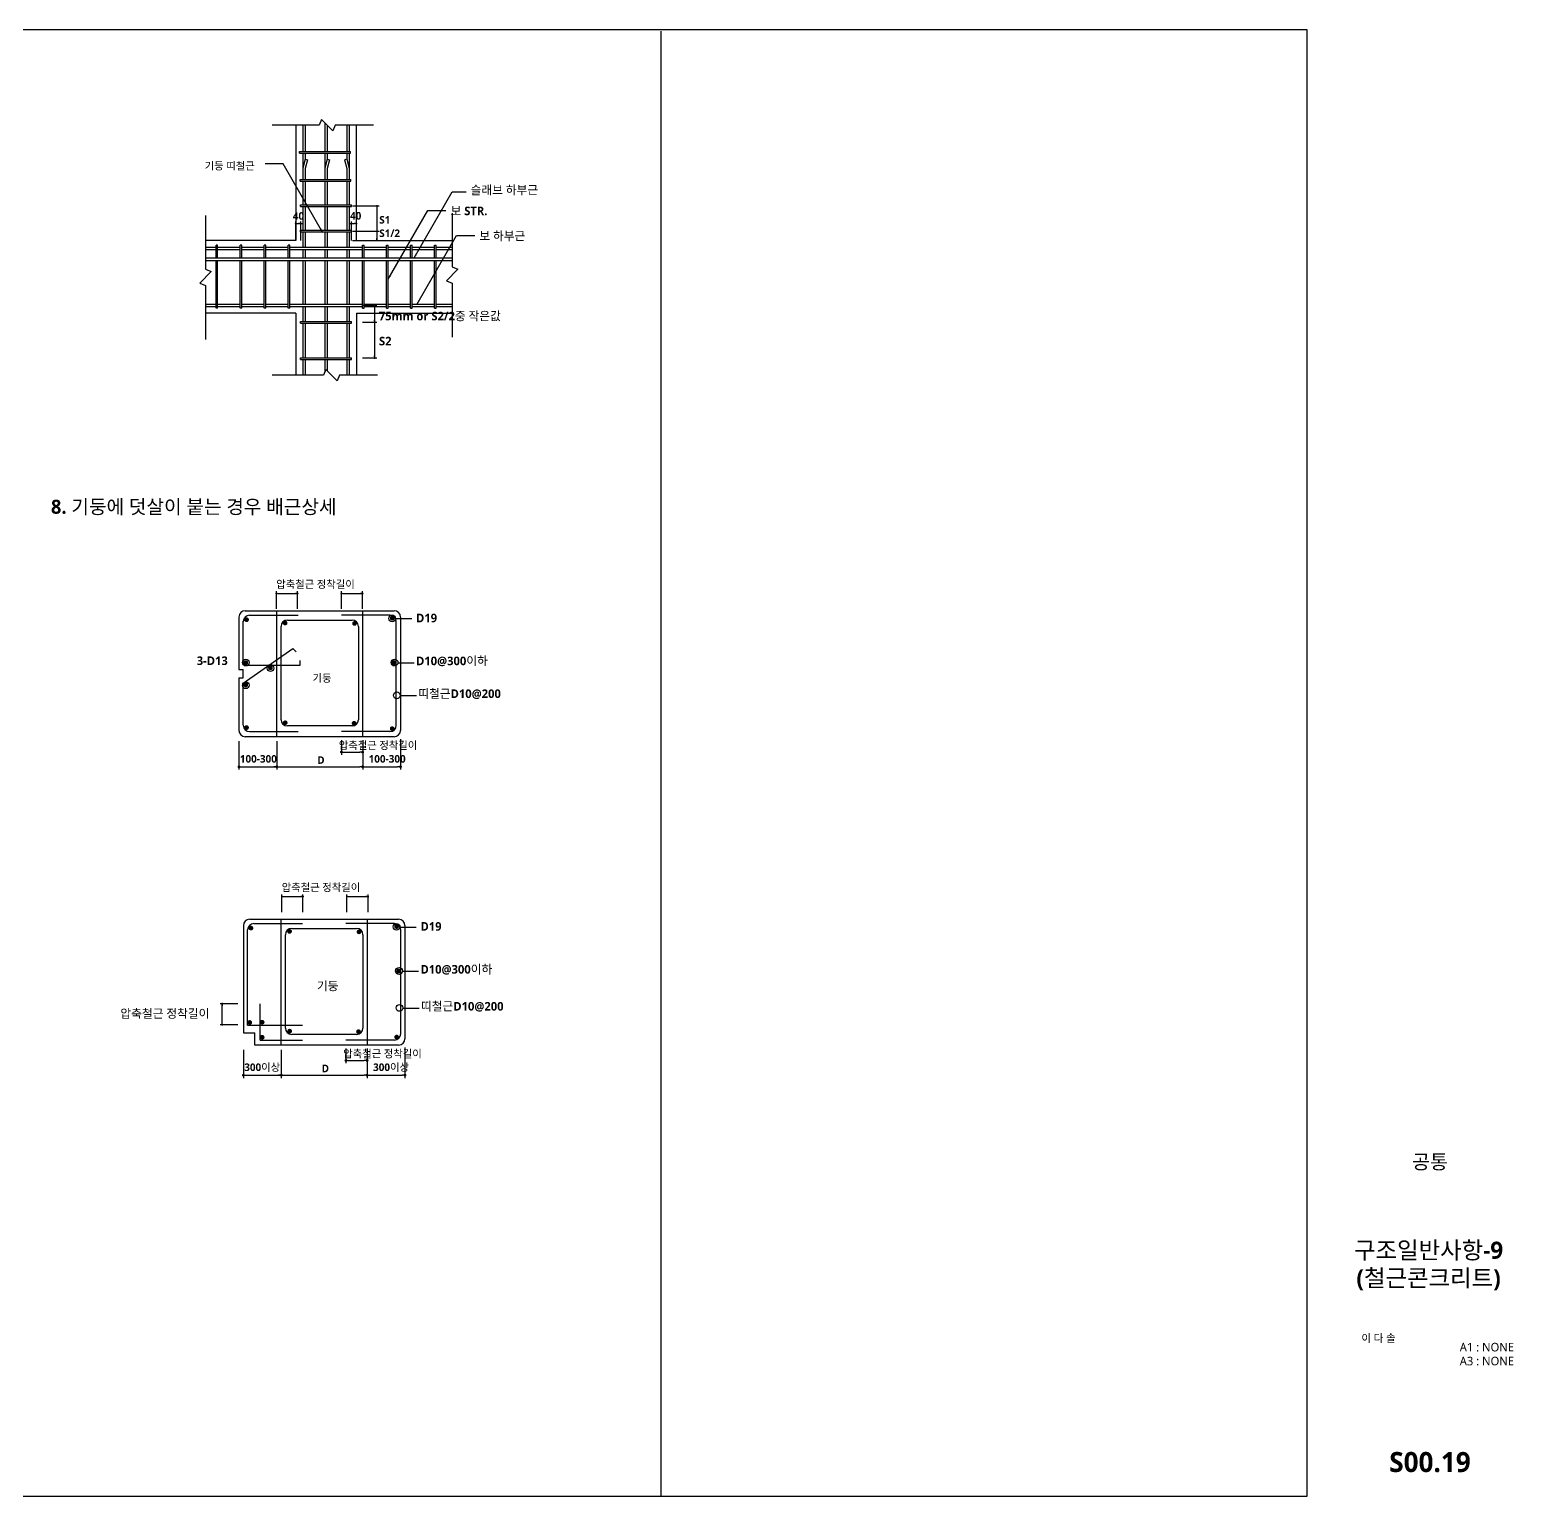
# Model space of a CAD drawing. Header units: millimetres. Extents: x 4573 to 501064, y -176100 to -4304.
# Drawn here: x 196873 to 248764, y -116700 to -65400 of the extents above; entities that cross this region are included whole.
import ezdxf
from ezdxf.enums import TextEntityAlignment as Align

# ---------------------------------------------------------------- set-up
doc = ezdxf.new("R2010")
doc.units = ezdxf.units.MM
doc.header["$LTSCALE"] = 800
doc.layers.get('Defpoints').update_dxf_attribs({"color": 147})
for name, color, linetype in [('BAR', 40, 'Continuous'), ('DIM', 7, 'Continuous'), ('ELE4', 4, 'Continuous'), ('MIDDLE', 6, 'Continuous'), ('RXLEADER', 7, 'Continuous'), ('SHT', 5, 'Continuous'), ('SYM', 7, 'Continuous'), ('TEXT', 3, 'Continuous'), ('TEXT5', 7, 'Continuous'), ('TITLE', 7, 'Continuous'), ('W1', 2, 'Continuous')]:
    doc.layers.add(name, color=color, linetype=linetype)
doc.styles.get("Standard").update_dxf_attribs({"font": 'malgun.ttf'})
doc.styles.add('맑은고딕', font='malgun.ttf')
doc.styles.add('맑은고딕B', font='malgunbd.ttf')
doc.styles.add('스타일1', font='malgun.ttf')
doc.dimstyles.new('AA', dxfattribs={"dimscale": 0, "dimtxt": 360, "dimasz": 200, "dimexe": 100, "dimexo": 3, "dimgap": 100, "dimtad": 1, "dimdec": 0, "dimzin": 0, "dimdsep": 46, "dimtxsty": 'Standard', "dimcen": 3, "dimadec": 0, "dimazin": 0, "dimtfac": 1, "dimtdec": 0, "dimtix": 1, "dimtmove": 0, "dimatfit": 0, "dimfxl": 1, "dimtolj": 1, "dimtzin": 0, "dimarcsym": 0})

# ---------------------------------------------------------------- blocks, each defined once
blk = doc.blocks.new('_Dot')
at = {"color": 0, "linetype": 'ByBlock', "lineweight": -2}
blk.add_line((-0.5, 0), (-1, 0), dxfattribs=at)
at = {"color": 0, "linetype": 'ByBlock', "const_width": 0.5}
blk.add_lwpolyline([(-0.25, 0, 1), (0.25, 0, 1)], format="xyb", close=True, dxfattribs=at)
blk = doc.blocks.new('*D275')
at = {"layer": 'Defpoints', "color": 0, "transparency": 16777216}
for p in [(208675, -100919), (209999, -100698), (209999, -101970)]:
    blk.add_point(p, dxfattribs=at)
at = {"layer": 'TEXT5', "color": 0, "lineweight": -2, "transparency": 16777216}
for p, q in [((209999, -100998), (209999, -102070)), ((208675, -101219), (208675, -102070)), ((208775, -101970), (209899, -101970))]:
    blk.add_line(p, q, dxfattribs=at)
at = {"layer": 'TEXT5', "color": 0, "lineweight": -2, "transparency": 16777216, "xscale": 100, "yscale": 100, "zscale": 100, "rotation": 180}
blk.add_blockref('_Dot', (208675, -101970), dxfattribs=at)
at = {"layer": 'TEXT5', "color": 0, "lineweight": -2, "transparency": 16777216, "xscale": 100, "yscale": 100, "zscale": 100}
blk.add_blockref('_Dot', (209999, -101970), dxfattribs=at)
blk = doc.blocks.new('*D276')
at = {"layer": 'Defpoints', "color": 0, "transparency": 16777216}
for p in [(207934, -100740), (208675, -100740), (208675, -101454)]:
    blk.add_point(p, dxfattribs=at)
at = {"layer": 'TEXT5', "color": 0, "lineweight": -2, "transparency": 16777216}
for p, q in [((207934, -101040), (207934, -101554)), ((208675, -101040), (208675, -101554)), ((208034, -101454), (208575, -101454))]:
    blk.add_line(p, q, dxfattribs=at)
at = {"layer": 'TEXT5', "color": 0, "lineweight": -2, "transparency": 16777216, "xscale": 100, "yscale": 100, "zscale": 100, "rotation": 180}
blk.add_blockref('_Dot', (207934, -101454), dxfattribs=at)
at = {"layer": 'TEXT5', "color": 0, "lineweight": -2, "transparency": 16777216, "xscale": 100, "yscale": 100, "zscale": 100}
blk.add_blockref('_Dot', (208675, -101454), dxfattribs=at)
blk = doc.blocks.new('*D277')
at = {"layer": 'Defpoints', "color": 0, "transparency": 16777216}
for p in [(204350, -100778), (205673, -100778), (205673, -101970)]:
    blk.add_point(p, dxfattribs=at)
at = {"layer": 'TEXT5', "color": 0, "lineweight": -2, "transparency": 16777216}
for p, q in [((204350, -101078), (204350, -102070)), ((205673, -101078), (205673, -102070)), ((204450, -101970), (205573, -101970))]:
    blk.add_line(p, q, dxfattribs=at)
at = {"layer": 'TEXT5', "color": 0, "lineweight": -2, "transparency": 16777216, "xscale": 100, "yscale": 100, "zscale": 100, "rotation": 180}
blk.add_blockref('_Dot', (204350, -101970), dxfattribs=at)
at = {"layer": 'TEXT5', "color": 0, "lineweight": -2, "transparency": 16777216, "xscale": 100, "yscale": 100, "zscale": 100}
blk.add_blockref('_Dot', (205673, -101970), dxfattribs=at)
blk = doc.blocks.new('*D278')
at = {"layer": 'Defpoints', "color": 0, "transparency": 16777216}
for p in [(204350, -100778), (208675, -100919), (208675, -101970)]:
    blk.add_point(p, dxfattribs=at)
at = {"layer": 'TEXT5', "color": 0, "lineweight": -2, "transparency": 16777216}
for p, q in [((204350, -101078), (204350, -102070)), ((208675, -101219), (208675, -102070)), ((204450, -101970), (208575, -101970))]:
    blk.add_line(p, q, dxfattribs=at)
at = {"layer": 'TEXT5', "color": 0, "lineweight": -2, "transparency": 16777216, "xscale": 100, "yscale": 100, "zscale": 100, "rotation": 180}
blk.add_blockref('_Dot', (204350, -101970), dxfattribs=at)
at = {"layer": 'TEXT5', "color": 0, "lineweight": -2, "transparency": 16777216, "xscale": 100, "yscale": 100, "zscale": 100}
blk.add_blockref('_Dot', (208675, -101970), dxfattribs=at)
blk = doc.blocks.new('*D271')
at = {"layer": 'Defpoints', "color": 0, "transparency": 16777216}
for p in [(204194, -89990), (208520, -90132), (208520, -91183)]:
    blk.add_point(p, dxfattribs=at)
at = {"layer": 'TEXT5', "color": 0, "lineweight": -2, "transparency": 16777216}
for p, q in [((204194, -90290), (204194, -91283)), ((208520, -90432), (208520, -91283)), ((204294, -91183), (208420, -91183))]:
    blk.add_line(p, q, dxfattribs=at)
at = {"layer": 'TEXT5', "color": 0, "lineweight": -2, "transparency": 16777216, "xscale": 100, "yscale": 100, "zscale": 100, "rotation": 180}
blk.add_blockref('_Dot', (204194, -91183), dxfattribs=at)
at = {"layer": 'TEXT5', "color": 0, "lineweight": -2, "transparency": 16777216, "xscale": 100, "yscale": 100, "zscale": 100}
blk.add_blockref('_Dot', (208520, -91183), dxfattribs=at)
blk = doc.blocks.new('*D272')
at = {"layer": 'Defpoints', "color": 0, "transparency": 16777216}
for p in [(204194, -89990), (205518, -89990), (205518, -91183)]:
    blk.add_point(p, dxfattribs=at)
at = {"layer": 'TEXT5', "color": 0, "lineweight": -2, "transparency": 16777216}
for p, q in [((204194, -90290), (204194, -91283)), ((205518, -90290), (205518, -91283)), ((204294, -91183), (205418, -91183))]:
    blk.add_line(p, q, dxfattribs=at)
at = {"layer": 'TEXT5', "color": 0, "lineweight": -2, "transparency": 16777216, "xscale": 100, "yscale": 100, "zscale": 100, "rotation": 180}
blk.add_blockref('_Dot', (204194, -91183), dxfattribs=at)
at = {"layer": 'TEXT5', "color": 0, "lineweight": -2, "transparency": 16777216, "xscale": 100, "yscale": 100, "zscale": 100}
blk.add_blockref('_Dot', (205518, -91183), dxfattribs=at)
blk = doc.blocks.new('*D273')
at = {"layer": 'Defpoints', "color": 0, "transparency": 16777216}
for p in [(208520, -90132), (209843, -89911), (209843, -91183)]:
    blk.add_point(p, dxfattribs=at)
at = {"layer": 'TEXT5', "color": 0, "lineweight": -2, "transparency": 16777216}
for p, q in [((209843, -90211), (209843, -91283)), ((208520, -90432), (208520, -91283)), ((208620, -91183), (209743, -91183))]:
    blk.add_line(p, q, dxfattribs=at)
at = {"layer": 'TEXT5', "color": 0, "lineweight": -2, "transparency": 16777216, "xscale": 100, "yscale": 100, "zscale": 100, "rotation": 180}
blk.add_blockref('_Dot', (208520, -91183), dxfattribs=at)
at = {"layer": 'TEXT5', "color": 0, "lineweight": -2, "transparency": 16777216, "xscale": 100, "yscale": 100, "zscale": 100}
blk.add_blockref('_Dot', (209843, -91183), dxfattribs=at)
blk = doc.blocks.new('*D274')
at = {"layer": 'Defpoints', "color": 0, "transparency": 16777216}
for p in [(207779, -89953), (208520, -89953), (208520, -90667)]:
    blk.add_point(p, dxfattribs=at)
at = {"layer": 'TEXT5', "color": 0, "lineweight": -2, "transparency": 16777216}
for p, q in [((207779, -90253), (207779, -90767)), ((208520, -90253), (208520, -90767)), ((207879, -90667), (208420, -90667))]:
    blk.add_line(p, q, dxfattribs=at)
at = {"layer": 'TEXT5', "color": 0, "lineweight": -2, "transparency": 16777216, "xscale": 100, "yscale": 100, "zscale": 100, "rotation": 180}
blk.add_blockref('_Dot', (207779, -90667), dxfattribs=at)
at = {"layer": 'TEXT5', "color": 0, "lineweight": -2, "transparency": 16777216, "xscale": 100, "yscale": 100, "zscale": 100}
blk.add_blockref('_Dot', (208520, -90667), dxfattribs=at)
blk = doc.blocks.new('TITLE')
at = {"layer": 'TITLE', "style": '스타일1'}
for tag, height, p in [('동명칭', 6, (776.77, -457.26)), ('SCALE-A1', 3, (797.5, -522)), ('SCALE-A3', 3, (797.5, -527)), ('DATA', 3, (797.5, -540))]:
    blk.add_attdef(tag, text='', height=height, dxfattribs=at).set_placement(p, align=Align.MIDDLE)
for tag, height, p in [('TITLE1', 6, (776.5, -479.4)), ('TITLE4', 6, (776.5, -484.39)), ('TITLE2', 6, (776.5, -489)), ('TITLE5', 6, (776.5, -493.99)), ('TITLE3', 6, (776.5, -498.7)), ('NAME-1', 3, (760.16, -517.5)), ('NAME-2', 3, (760.16, -526.5)), ('A0.00', 7, (776.5, -561))]:
    blk.add_attdef(tag, text='', height=height, dxfattribs=at).set_placement(p, align=Align.MIDDLE_CENTER)

msp = doc.modelspace()

# ---------------------------------------------------------------- linework, layer by layer
at = {"color": 0, "linetype": 'ByBlock'}
msp.add_line((206242.1, -72183.3), (206408.5, -72183.3), dxfattribs=at)
at = {"color": 4, "const_width": 82.4}
for points in [[(204417.1, -86037.5, 1), (204500.1, -86037.5, 1)], [(205765.8, -86154.1, 1), (205848.8, -86154.1, 1)], [(208194.8, -86167.7, 1), (208277.8, -86167.7, 1)], [(209594.3, -85985.6, -1), (209511.3, -85985.6, -1)], [(204391.2, -87541, 1), (204474.2, -87541, 1)], [(205252.4, -87720.5, -1), (205335.4, -87720.5, -1)], [(209575, -87541, 1), (209658, -87541, 1)], [(204391.2, -88319.6, -1), (204474.2, -88319.6, -1)], [(204417.1, -89810.2, -1), (204500.1, -89810.2, -1)], [(205769, -89643.5, 1), (205852, -89643.5, 1)], [(208178.2, -89661.6, 1), (208261.2, -89661.6, 1)], [(209594.3, -89849.1, 1), (209511.3, -89849.1, 1)], [(204572.5, -96824.5, 1), (204655.5, -96824.5, 1)], [(205921.2, -96941.2, 1), (206004.2, -96941.2, 1)], [(208350.2, -96954.7, 1), (208433.2, -96954.7, 1)], [(209749.6, -96772.7, -1), (209666.7, -96772.7, -1)], [(209730.4, -98328.1, 1), (209813.4, -98328.1, 1)], [(204530.1, -100126, 1), (204613.1, -100126, 1)], [(204963.2, -100116.7, 1), (205046.2, -100116.7, 1)], [(204963.2, -100642.8, 1), (205046.2, -100642.8, 1)], [(205924.4, -100430.5, 1), (206007.4, -100430.5, 1)], [(208333.5, -100448.7, 1), (208416.5, -100448.7, 1)], [(209749.6, -100636.1, 1), (209666.7, -100636.1, 1)]]:
    msp.add_lwpolyline(points, format="xyb", close=True, dxfattribs=at)
at = {"layer": 'BAR'}
for p, q in [((206427.2, -68744.2), (206427.2, -69663.5)), ((206511.9, -68744.2), (206511.9, -69663.5)), ((207198, -68666.5), (207198, -69663.5)), ((207282.7, -68751.2), (207282.7, -69663.5)), ((207968.8, -68744.2), (207968.8, -69663.5)), ((208053.5, -68744.2), (208053.5, -69663.5)), ((206309.9, -69720), (206309.9, -69663.5)), ((206310, -69663.5), (208088.8, -69663.5)), ((206310, -69720), (208088.8, -69720)), ((206427.2, -69720), (206427.2, -70645.1)), ((206511.7, -69934.2), (206427.2, -70249.8)), ((206511.9, -69720), (206511.9, -69934.2)), ((206593.5, -69956.1), (206511.9, -70260.9)), ((207198, -69720), (207198, -70645.1)), ((207282.5, -69934.2), (207198, -70249.8)), ((207282.7, -69720), (207282.7, -69934.2)), ((207364.4, -69956.1), (207282.7, -70260.9)), ((207887.1, -69956.1), (207968.8, -70260.9)), ((207968.8, -69720), (207968.8, -69934.2)), ((207968.9, -69934.2), (208053.5, -70249.8)), ((208053.5, -69720), (208053.5, -70645.1)), ((208088.9, -69720), (208088.9, -69663.5)), ((206511.9, -70260.9), (206511.9, -70645.1)), ((207282.7, -70260.9), (207282.7, -70645.1)), ((207968.8, -70260.9), (207968.8, -70645.1)), ((206330.3, -70701.5), (206330.3, -70645.1)), ((206330.4, -70645.1), (208109.3, -70645.1)), ((206330.4, -70701.5), (208109.3, -70701.5)), ((206427.2, -70701.5), (206427.2, -71523.6)), ((206511.9, -70701.5), (206511.9, -71523.6)), ((207198, -70701.5), (207198, -71523.6)), ((207282.7, -70701.5), (207282.7, -71523.6)), ((207968.8, -70701.5), (207968.8, -71523.6)), ((208053.5, -70701.5), (208053.5, -71523.6)), ((208109.4, -70701.5), (208109.4, -70645.1)), ((206350.8, -71580.1), (206350.8, -71523.6)), ((206350.9, -71523.6), (208129.7, -71523.6)), ((206350.9, -71580.1), (208129.7, -71580.1)), ((206427.2, -71580.1), (206427.2, -72412.3)), ((206511.9, -71580.1), (206511.9, -72412.3)), ((207198, -71580.1), (207198, -72412.3)), ((207282.7, -71580.1), (207282.7, -72412.3)), ((207968.8, -71580.1), (207968.8, -72412.3)), ((208053.5, -71580.1), (208053.5, -72412.3)), ((208129.8, -71580.1), (208129.8, -71523.6)), ((206350.9, -72468.8), (206350.9, -72412.3)), ((206351, -72412.3), (208129.7, -72412.3)), ((206351, -72468.8), (208129.7, -72468.8)), ((206427.2, -72468.8), (206427.2, -73005.1)), ((206511.9, -72468.8), (206511.9, -73005.1)), ((207198, -72468.8), (207198, -73005.1)), ((207282.7, -72468.8), (207282.7, -73005.1)), ((207968.8, -72468.8), (207968.8, -73005.1)), ((208053.5, -72468.8), (208053.5, -73005.1)), ((208129.8, -72468.8), (208129.8, -72412.3)), ((203018.7, -73005.1), (203390.5, -73005.1)), ((203018.7, -73089.8), (203390.5, -73089.8)), ((203447.7, -72941.6), (203390.5, -72941.6)), ((203390.5, -73384.3), (203390.5, -72941.6)), ((203447.7, -73384.3), (203447.7, -72941.6)), ((203447.7, -73005.1), (204231.2, -73005.1)), ((203447.7, -73089.8), (204231.2, -73089.8)), ((204288.4, -72941.6), (204231.2, -72941.6)), ((204231.2, -73384.3), (204231.2, -72941.6)), ((204288.4, -73384.3), (204288.4, -72941.6)), ((204288.4, -73005.1), (205072, -73005.1)), ((204288.4, -73089.8), (205072, -73089.8)), ((205129.1, -72941.6), (205072, -72941.6)), ((205072, -73384.3), (205072, -72941.6)), ((205129.1, -73384.3), (205129.1, -72941.6)), ((205129.1, -73005.1), (205912.7, -73005.1)), ((205129.1, -73089.8), (205912.7, -73089.8)), ((205969.8, -72941.6), (205912.7, -72941.6)), ((205912.7, -73384.3), (205912.7, -72941.6)), ((205969.8, -73384.3), (205969.8, -72941.6)), ((205969.8, -73005.1), (208510.9, -73005.1)), ((205969.8, -73089.8), (208510.9, -73089.8)), ((206427.2, -73089.8), (206427.2, -73384.3)), ((206511.9, -73089.8), (206511.9, -73384.3)), ((207198, -73089.8), (207198, -73384.3)), ((207282.7, -73089.8), (207282.7, -73384.3)), ((207968.8, -73089.8), (207968.8, -73384.3)), ((208053.5, -73089.8), (208053.5, -73384.3)), ((208510.9, -72941.6), (208568.1, -72941.6)), ((208510.9, -73384.3), (208510.9, -72941.6)), ((208568.1, -73384.3), (208568.1, -72941.6)), ((208568.1, -73005.1), (209351.6, -73005.1)), ((208568.1, -73089.8), (209351.6, -73089.8)), ((209351.6, -72941.6), (209408.8, -72941.6)), ((209351.6, -73384.3), (209351.6, -72941.6)), ((209408.8, -73384.3), (209408.8, -72941.6)), ((209408.8, -73005.1), (210192.3, -73005.1)), ((209408.8, -73089.8), (210192.3, -73089.8)), ((210192.3, -72941.6), (210249.5, -72941.6)), ((210192.3, -73384.3), (210192.3, -72941.6)), ((210249.5, -73384.3), (210249.5, -72941.6)), ((210249.5, -73005.1), (211033, -73005.1)), ((210249.5, -73089.8), (211033, -73089.8)), ((211033, -72941.6), (211090.2, -72941.6)), ((211033, -73384.3), (211033, -72941.6)), ((211090.2, -73384.3), (211090.2, -72941.6)), ((211090.2, -73005.1), (211646.1, -73005.1)), ((211090.2, -73089.8), (211646.1, -73089.8)), ((203018.7, -73384.3), (211646.1, -73384.3)), ((203018.7, -73469), (211646.1, -73469)), ((203390.5, -75144), (203390.5, -73469)), ((203447.7, -75144), (203447.7, -73469)), ((204231.2, -75144), (204231.2, -73469)), ((204288.4, -75144), (204288.4, -73469)), ((205072, -75144), (205072, -73469)), ((205129.1, -75144), (205129.1, -73469)), ((205912.7, -75144), (205912.7, -73469)), ((205969.8, -75144), (205969.8, -73469)), ((206427.2, -73469), (206427.2, -74995.7)), ((206511.9, -73469), (206511.9, -74995.7)), ((207198, -73469), (207198, -74995.7)), ((207282.7, -73469), (207282.7, -74995.7)), ((207968.8, -73469), (207968.8, -74995.7)), ((208053.5, -73469), (208053.5, -74995.7)), ((208510.9, -75144), (208510.9, -73469)), ((208568.1, -75144), (208568.1, -73469)), ((209351.6, -75144), (209351.6, -73469)), ((209408.8, -75144), (209408.8, -73469)), ((210192.3, -75144), (210192.3, -73469)), ((210249.5, -75144), (210249.5, -73469)), ((211033, -75144), (211033, -73469)), ((211090.2, -75144), (211090.2, -73469)), ((203018.7, -74995.7), (203390.5, -74995.7)), ((203018.7, -75080.4), (203390.5, -75080.4)), ((203447.7, -75144), (203390.5, -75144)), ((203447.7, -74995.7), (204231.2, -74995.7)), ((203447.7, -75080.4), (204231.2, -75080.4)), ((204288.4, -75144), (204231.2, -75144)), ((204288.4, -74995.7), (205072, -74995.7)), ((204288.4, -75080.4), (205072, -75080.4)), ((205129.1, -75144), (205072, -75144)), ((205129.1, -74995.7), (205912.7, -74995.7)), ((205129.1, -75080.4), (205912.7, -75080.4)), ((205969.8, -75144), (205912.7, -75144)), ((205969.8, -74995.7), (208510.9, -74995.7)), ((205969.8, -75080.4), (208510.9, -75080.4)), ((206427.2, -75080.4), (206427.2, -75604.7)), ((206511.9, -75080.4), (206511.9, -75604.7)), ((207198, -75080.4), (207198, -75604.7)), ((207282.7, -75080.4), (207282.7, -75604.7)), ((207968.8, -75080.4), (207968.8, -75604.7)), ((208053.5, -75080.4), (208053.5, -75604.7)), ((208510.9, -75144), (208568.1, -75144)), ((208568.1, -74995.7), (209351.6, -74995.7)), ((208568.1, -75080.4), (209351.6, -75080.4)), ((209351.6, -75144), (209408.8, -75144)), ((209408.8, -74995.7), (210192.3, -74995.7)), ((209408.8, -75080.4), (210192.3, -75080.4)), ((210192.3, -75144), (210249.5, -75144)), ((210249.5, -74995.7), (211033, -74995.7)), ((210249.5, -75080.4), (211033, -75080.4)), ((211033, -75144), (211090.2, -75144)), ((211090.2, -74995.7), (211646.1, -74995.7)), ((211090.2, -75080.4), (211646.1, -75080.4)), ((206350.9, -75661.2), (206350.9, -75604.7)), ((206351, -75604.7), (208129.7, -75604.7)), ((206351, -75661.2), (208129.7, -75661.2)), ((206427.2, -75680), (206427.2, -76875.3)), ((206511.9, -75661.2), (206511.9, -76875.3)), ((207198, -75661.2), (207198, -75865.3)), ((207198, -75661.2), (207198, -76875.3)), ((207282.7, -75661.2), (207282.7, -76875.3)), ((207968.8, -75661.2), (207968.8, -76875.3)), ((208053.5, -75680), (208053.5, -76875.3)), ((208129.8, -75661.2), (208129.8, -75604.7)), ((206350.9, -76931.7), (206350.9, -76875.3)), ((206351, -76875.3), (208129.7, -76875.3)), ((206351, -76931.7), (208129.7, -76931.7)), ((206427.2, -76931.7), (206427.2, -77485.7)), ((206511.9, -76931.7), (206511.9, -77485.7)), ((207198, -76931.7), (207198, -77356.7)), ((207282.7, -76931.7), (207282.7, -77341.4)), ((207968.8, -76931.7), (207968.8, -77485.7)), ((208053.5, -76931.7), (208053.5, -77485.7)), ((208129.8, -76931.7), (208129.8, -76875.3)), ((204342, -87521.9), (204342, -86089.6)), ((204562.6, -85882), (206258.7, -85882)), ((205517.7, -90131.7), (205517.7, -85726.4)), ((205885.4, -86050.5), (208152, -86050.5)), ((209474.7, -85882), (207778.7, -85882)), ((208519.7, -85726.4), (208519.7, -90131.7)), ((209695.3, -89732.2), (209695.3, -86089.6)), ((205664.8, -89535.2), (205664.8, -86271)), ((208372.6, -86271), (208372.6, -89535.2)), ((204342, -89732.2), (204342, -88254.4)), ((208152, -89755.8), (205885.4, -89755.8)), ((204562.6, -89952.8), (206258.7, -89952.8)), ((209474.7, -89952.8), (207778.7, -89952.8)), ((205673.1, -100918.7), (205673.1, -96513.5)), ((208675, -96513.5), (208675, -100918.7)), ((204497.4, -100216.5), (204497.4, -96889.6)), ((204718, -96669), (206414.1, -96669)), ((206040.7, -96837.5), (208307.4, -96837.5)), ((209630.1, -96669), (207934, -96669)), ((209850.7, -100519.2), (209850.7, -96876.6)), ((205820.1, -100322.3), (205820.1, -97058.1)), ((208528, -97058.1), (208528, -100322.3)), ((208307.4, -100542.9), (206040.7, -100542.9)), ((204929.5, -100739.8), (206414.1, -100739.8)), ((209630.1, -100739.8), (207934, -100739.8))]:
    msp.add_line(p, q, dxfattribs=at)
for centre, radius, start, end in [((211282.2, -75419.3), 105.9, 90, 109.65382), ((204562.6, -86102.5), 220.6, 90, 180), ((205885.4, -86271), 220.6, 90, 180), ((208152, -86271), 220.6, 0, 90), ((209474.7, -86102.5), 220.6, 0, 90), ((204562.6, -89732.2), 220.6, 180, 270), ((205885.4, -89535.2), 220.6, 180, 270), ((208152, -89535.2), 220.6, 270, 0), ((209474.7, -89732.2), 220.6, 270, 0), ((204718, -96889.6), 220.6, 90, 180), ((206040.7, -97058.1), 220.6, 90, 180), ((208307.4, -97058.1), 220.6, 0, 90), ((209630.1, -96889.6), 220.6, 0, 90), ((206040.7, -100322.3), 220.6, 180, 270), ((208307.4, -100322.3), 220.6, 270, 0), ((209630.1, -100519.2), 220.6, 270, 0)]:
    msp.add_arc(centre, radius, start, end, dxfattribs=at)
at = {"layer": 'DIM'}
for p, q in [((208161.7, -71567.4), (209092.4, -71567.4)), ((209018.8, -71567.4), (209018.8, -72772.6)), ((206181.5, -72772.6), (206181.5, -72109.7)), ((206352.5, -72772.6), (206352.5, -72109.7)), ((208131.4, -72772.6), (208131.4, -72109.7)), ((208299.1, -72772.6), (208299.1, -72109.7)), ((208065.4, -72183.3), (208231.7, -72183.3)), ((208161.7, -72449.7), (209092.4, -72449.7)), ((208161.7, -72772.6), (209092.4, -72772.6)), ((208518.7, -75037.2), (209012.7, -75037.2)), ((208939.2, -75110.7), (208939.2, -76882.7)), ((208518.7, -75626.1), (209012.7, -75626.1)), ((208518.7, -76882.7), (209012.7, -76882.7)), ((205503.8, -85661.4), (205503.8, -85043.3)), ((206240.6, -85661.4), (206240.6, -85043.3)), ((207778.7, -85661.4), (207778.7, -85043.3)), ((208515.5, -85661.4), (208515.5, -85043.3)), ((205577.4, -85116.8), (206240.6, -85116.8)), ((207852.2, -85116.8), (208515.5, -85116.8)), ((205695.8, -96264.4), (205695.8, -95646.3)), ((205769.3, -95719.8), (206432.6, -95719.8)), ((206432.6, -96264.4), (206432.6, -95646.3)), ((207970.6, -96264.4), (207970.6, -95646.3)), ((208044.2, -95719.8), (208707.4, -95719.8)), ((208707.4, -96264.4), (208707.4, -95646.3)), ((204155.1, -99469.9), (203537, -99469.9)), ((203610.6, -100133.2), (203610.6, -99469.9)), ((204155.1, -100206.7), (203537, -100206.7))]:
    msp.add_line(p, q, dxfattribs=at)
at = {"layer": 'ELE4', "color": 2}
msp.add_line((218962.8, -116700), (218962.8, -65449.5), dxfattribs=at)
at = {"layer": 'ELE4'}
msp.add_lwpolyline([(172773.3, -116700), (241550, -116700), (241550, -65400), (172773.3, -65400)], close=True, dxfattribs=at)
at = {"layer": 'RXLEADER'}
for p, q in [((210321, -73381.1), (211649.6, -71068.2)), ((211649.6, -71068.2), (212144.4, -71068.2))]:
    msp.add_line(p, q, dxfattribs=at)
at = {"layer": 'SYM'}
for p, q in [((206993.3, -68744.2), (205359.8, -68744.2)), ((207075.9, -68544.5), (206993.3, -68744.2)), ((207475.3, -68943.8), (207075.9, -68544.5)), ((207558, -68744.2), (207475.3, -68943.8)), ((208902.9, -68744.2), (207558, -68744.2)), ((203018.7, -71901), (203018.7, -73780.7)), ((211646.1, -71819.2), (211646.1, -73698.9)), ((203218.4, -73863.4), (202819, -74262.7)), ((203018.7, -73780.7), (203218.4, -73863.4)), ((211845.8, -73781.6), (211446.4, -74180.9)), ((211446.4, -74180.9), (211646.1, -74263.6)), ((211646.1, -73698.9), (211845.8, -73781.6)), ((202819, -74262.7), (203018.7, -74345.4)), ((203018.7, -74345.4), (203018.7, -76242)), ((211646.1, -74263.6), (211646.1, -76160.2)), ((207227.2, -77286), (207144.6, -77485.7)), ((207626.6, -77685.3), (207227.2, -77286)), ((207144.6, -77485.7), (205359.8, -77485.7)), ((207709.3, -77485.7), (207626.6, -77685.3)), ((209038.6, -77485.7), (207709.3, -77485.7))]:
    msp.add_line(p, q, dxfattribs=at)
at = {"layer": 'TEXT', "color": 7}
for p, q in [((205741.5, -70096.6), (205106.2, -70096.6)), ((207131.4, -72504), (205741.5, -70096.6)), ((209408.8, -74131.1), (210798.7, -71723.7)), ((210798.7, -71723.7), (211434, -71723.7)), ((210415.2, -75008.4), (211805.1, -72601.1)), ((211805.1, -72601.1), (212440.4, -72601.1))]:
    msp.add_line(p, q, dxfattribs=at)
at = {"layer": 'TEXT5', "color": 4}
for p, q in [((206511.7, -69934.2), (206593.5, -69956.1)), ((207282.5, -69934.2), (207364.4, -69956.1)), ((207968.9, -69934.2), (207887.1, -69956.1)), ((204342, -88254.4), (206077.8, -87048.9)), ((206077.8, -87048.9), (206194.5, -87165.5)), ((204452.3, -87632.2), (206334.2, -87632.2)), ((206334.2, -87632.2), (206334.2, -87463.7)), ((204194.2, -87782), (204342, -87782)), ((204194.2, -88076.1), (204342, -88076.1)), ((204929.5, -100739.8), (204929.5, -99469.9)), ((204497.4, -100216.5), (206416.4, -100216.5))]:
    msp.add_line(p, q, dxfattribs=at)
at = {"layer": 'TEXT5', "color": 7}
for p, q in [((209669.3, -86001.2), (210235.3, -86001.2)), ((209753.7, -87545.4), (210319.7, -87545.4)), ((209833.3, -88691.2), (210399.3, -88691.2)), ((209824.7, -96788.2), (210390.6, -96788.2)), ((209909.1, -98332.5), (210475.1, -98332.5)), ((209927.5, -99626.1), (210493.4, -99626.1))]:
    msp.add_line(p, q, dxfattribs=at)
for centre in [(209551.4, -85992.7), (204435.1, -87537), (205296.3, -87731.1), (209635.8, -87537), (204435.1, -88330.2), (209715.4, -88682.8), (209706.8, -96779.8), (209791.2, -98324), (209809.6, -99617.7)]:
    msp.add_circle(centre, 118.2, dxfattribs=at)
msp.add_arc((204452.3, -87521.9), 110.3, 180, 270, dxfattribs=at)
for points in [[(207082.5, -72363.1), (207039.4, -72386.6), (207131.4, -72504)], [(210419.6, -73269.3), (210378.1, -73243.4), (210321, -73381.1)], [(209507.4, -74019.3), (209465.8, -73993.4), (209408.8, -74131.1)], [(210510.4, -74893.7), (210468.1, -74869), (210415.2, -75008.4)]]:
    msp.add_solid(points, dxfattribs=at)
at = {"layer": 'W1'}
for p, q in [((206181.5, -68744.2), (206181.5, -72772.2)), ((208299.1, -72772.2), (208299.1, -68744.2)), ((206181.5, -72772.2), (203018.7, -72772.2)), ((208299.1, -72772.2), (211646.1, -72772.2)), ((206181.5, -75313.4), (203018.7, -75313.4)), ((206181.5, -75313.4), (206181.5, -77485.7)), ((208299.1, -75313.4), (208299.1, -77485.7)), ((208299.1, -75313.4), (211646.1, -75313.4))]:
    msp.add_line(p, q, dxfattribs=at)
at = {"layer": 'W1', "color": 4}
for p, q in [((204194.2, -85947), (204194.2, -87782)), ((204414.8, -85726.4), (209622.6, -85726.4)), ((209843.2, -85947), (209843.2, -89911.1)), ((204194.2, -88076.1), (204194.2, -89911.1)), ((204342, -88076.1), (204342, -87782)), ((209622.6, -90131.7), (204414.8, -90131.7)), ((204570.1, -96513.5), (209778, -96513.5)), ((204349.5, -96734.1), (204349.5, -100482.3)), ((209998.6, -96734.1), (209998.6, -100698.2)), ((204349.5, -100482.3), (204754.1, -100482.3)), ((204754.1, -100918.7), (204754.1, -100482.3)), ((209778, -100918.7), (204754.1, -100918.7))]:
    msp.add_line(p, q, dxfattribs=at)
for centre, start, end in [((204414.8, -85947), 90, 180), ((209622.6, -85947), 0, 90), ((204414.8, -89911.1), 180, 270), ((209622.6, -89911.1), 270, 0), ((204570.1, -96734.1), 90, 180), ((209778, -96734.1), 0, 90), ((209778, -100698.2), 270, 0)]:
    msp.add_arc(centre, 220.6, start, end, dxfattribs=at)

# ---------------------------------------------------------------- block references
at = {"layer": 'DIM', "xscale": 73.529411764706, "yscale": 73.529411764706, "zscale": 73.529411764706}
for p, rotation in [((209018.8, -71567.4), 90), ((206181.5, -72183.3), 180), ((208131.4, -72183.3), 180), ((209018.8, -72449.7), 90), ((209018.8, -72772.6), 270), ((208939.2, -75037.2), 90), ((208939.2, -75626.1), 270), ((208939.2, -76882.7), 270), ((205503.8, -85116.8), 180), ((207778.7, -85116.8), 180), ((205695.8, -95719.8), 180), ((207970.6, -95719.8), 180), ((203610.6, -99469.9), 90), ((203610.6, -100206.7), 270)]:
    msp.add_blockref('_Dot', p, dxfattribs=dict(at, rotation=rotation))
for p in [(206352.5, -72183.3), (208299.1, -72183.3), (206240.6, -85116.8), (208515.5, -85116.8), (206432.6, -95719.8), (208707.4, -95719.8)]:
    msp.add_blockref('_Dot', p, dxfattribs=at)
at = {"layer": 'TEXT'}
ref = msp.add_blockref('TITLE', (168200, -118800), dxfattribs=dict(at, xscale=100, yscale=100, zscale=100))
ref.add_attrib('TITLE2', '구조일반사항-9', dxfattribs={"layer": 'SHT', "color": 4, "height": 600, "style": '맑은고딕B'}).set_placement((245800, -108091.4), align=Align.MIDDLE_CENTER)
ref.add_attrib('TITLE3', '(철근콘크리트)', dxfattribs={"layer": 'SHT', "color": 4, "height": 600, "style": '맑은고딕B'}).set_placement((245800, -109061.8), align=Align.MIDDLE_CENTER)
ref.add_attrib('NAME-1', '이 다 솔', dxfattribs={"color": 3, "height": 270, "style": '맑은고딕'}).set_placement((243450, -111166.7), align=Align.MIDDLE_LEFT)
ref.add_attrib('SCALE-A1', 'A1 : NONE', dxfattribs={"layer": 'SHT', "color": 3, "height": 300, "style": '맑은고딕'}).set_placement((247839.1, -111482.8), align=Align.MIDDLE)
ref.add_attrib('SCALE-A3', 'A3 : NONE', dxfattribs={"layer": 'SHT', "color": 3, "height": 300, "style": '맑은고딕'}).set_placement((247839.1, -111969.2), align=Align.MIDDLE)
ref.add_attrib('A0.00', 'S00.19', dxfattribs={"layer": 'SHT', "color": 4, "height": 700, "style": '맑은고딕B'}).set_placement((245850, -115500), align=Align.MIDDLE_CENTER)

# ---------------------------------------------------------------- texts
at = {"layer": 'DIM', "style": '맑은고딕B'}
for p in [(205496.3, -84929.4), (205688.3, -95532.4)]:
    msp.add_text('압축철근 정착길이', height=264.71, dxfattribs=at).set_placement(p)
at = {"layer": 'MIDDLE', "style": '맑은고딕B'}
msp.add_text('8. 기둥에 덧살이 붙는 경우 배근상세', height=490.196, dxfattribs=at).set_placement((197617.8, -82332.1))
at = {"layer": 'TEXT', "style": '맑은고딕B'}
msp.add_text('공통', height=500, dxfattribs=at).set_placement((245849.2, -105000), align=Align.MIDDLE_CENTER)
at = {"layer": 'TEXT5', "color": 7, "style": '맑은고딕B'}
for s, height, p in [('기둥 띠철근', 264.71, (202995.2, -70295.9)), ('슬래브 하부근', 300, (212294.9, -71160.4)), ('보 STR.', 300, (211594.3, -71889.8)), ('40', 264.71, (206078.1, -72048.3)), ('40', 264.71, (208077.6, -72043)), ('S1', 264.71, (209100.3, -72182.4)), ('S1/2', 264.71, (209100.3, -72653.6)), ('보 하부근', 300, (212600.7, -72767.1)), ('75mm or S2/2중 작은값', 300, (209085.1, -75567.3)), ('S2', 300, (209090.5, -76443.5)), ('D19', 300, (210387.2, -86128.2)), ('3-D13', 300, (202717.7, -87622.8)), ('D10@300이하', 300, (210387.2, -87629.8)), ('기둥', 264.71, (206765.3, -88213.9)), ('띠철근D10@200', 300, (210466.8, -88775.6)), ('압축철근 정착길이', 264.71, (207684.1, -90564.4)), ('100-300', 264.71, (204223.9, -91037.2)), ('100-300', 264.71, (208729.5, -91037.2)), ('D', 264.7, (206933.2, -91079.5)), ('D19', 300, (210542.6, -96915.3)), ('D10@300이하', 300, (210542.6, -98416.9)), ('기둥', 300, (206920.7, -99001)), ('압축철근 정착길이', 300, (200045.4, -99964.7)), ('띠철근D10@200', 300, (210561, -99710.5)), ('압축철근 정착길이', 264.71, (207839.5, -101351.5)), ('300이상', 264.71, (204379.3, -101824.3)), ('D', 264.7, (207088.5, -101866.5)), ('300이상', 264.71, (208884.9, -101824.3))]:
    msp.add_text(s, height=height, dxfattribs=at).set_placement(p)

# ---------------------------------------------------------------- dimensions: what is measured, and where the dimension line sits
at = {"layer": 'TEXT5', "color": 7}
for base, p1, p2, picture, middle in [((208519.7, -91182.5), (204194.5, -89990.5), (208519.7, -90131.7), '*D271', (206357.1, -91182.5)), ((205517.7, -91182.5), (204194.5, -89990.5), (205517.7, -89990.5), '*D272', (204856.1, -91182.5)), ((208519.7, -90667.4), (207778.7, -89952.8), (208519.7, -89952.8), '*D274', (208149.2, -90667.4)), ((209843.2, -91182.5), (208519.7, -90131.7), (209843.2, -89911.1), '*D273', (209181.4, -91182.5)), ((205673.1, -101969.6), (204349.9, -100777.5), (205673.1, -100777.5), '*D277', (205011.5, -101969.6)), ((208675, -101969.6), (204349.9, -100777.5), (208675, -100918.7), '*D278', (206512.4, -101969.6)), ((208675, -101454.5), (207934, -100739.8), (208675, -100739.8), '*D276', (208304.5, -101454.5)), ((209998.6, -101969.6), (208675, -100918.7), (209998.6, -100698.2), '*D275', (209336.8, -101969.6))]:
    dim = msp.add_linear_dim(base=base, p1=p1, p2=p2, text=' ', dimstyle='AA', override={"dimscale": 1, "dimasz": 100, "dimexo": 300, "dimblk1": 'DOT', "dimblk2": 'DOT', "dimsah": 1}, dxfattribs=at)
    dim.commit()
    dim.dimension.update_dxf_attribs({"geometry": picture, "text_midpoint": middle})

doc.saveas('drawing.dxf')
